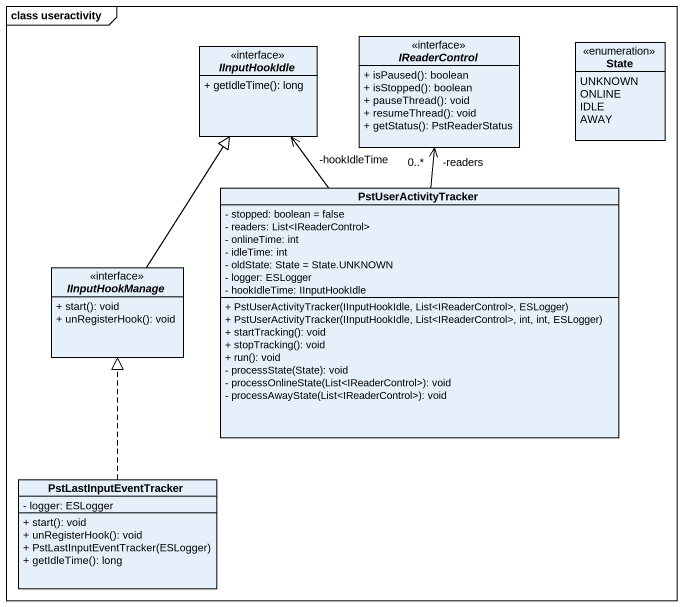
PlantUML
@startuml
mainframe class useractivity
hide circle
hide empty members
skinparam classAttributeIconSize 0
interface IInputHookIdle <<interface>> {
  + getIdleTime(): long
}
interface IReaderControl <<interface>> {
  + isPaused(): boolean
  + isStopped(): boolean
  + pauseThread(): void
  + resumeThread(): void
  + getStatus(): PstReaderStatus
}
enum "State" as State_ {
  UNKNOWN
  ONLINE
  IDLE
  AWAY
}
class PstUserActivityTracker {
  - stopped: boolean = false
  - readers: List<IReaderControl>
  - onlineTime: int
  - idleTime: int
  - oldState: State = State.UNKNOWN
  - logger: ESLogger
  - hookIdleTime: IInputHookIdle
  + PstUserActivityTracker(IInputHookIdle, List<IReaderControl>, ESLogger)
  + PstUserActivityTracker(IInputHookIdle, List<IReaderControl>, int, int, ESLogger)
  + startTracking(): void
  + stopTracking(): void
  + run(): void
  - processState(State): void
  - processOnlineState(List<IReaderControl>): void
  - processAwayState(List<IReaderControl>): void
}
interface IInputHookManage {
  + start(): void
  + unRegisterHook(): void
}
class PstLastInputEventTracker {
  - logger: ESLogger
  + start(): void
  + unRegisterHook(): void
  + PstLastInputEventTracker(ESLogger)
  + getIdleTime(): long
}
PstUserActivityTracker -up-> "-hookIdleTime" IInputHookIdle
PstUserActivityTracker -up-> "-readers\n0..*" IReaderControl
IInputHookManage -up-|> IInputHookIdle
PstLastInputEventTracker .up.|> IInputHookManage
@enduml
